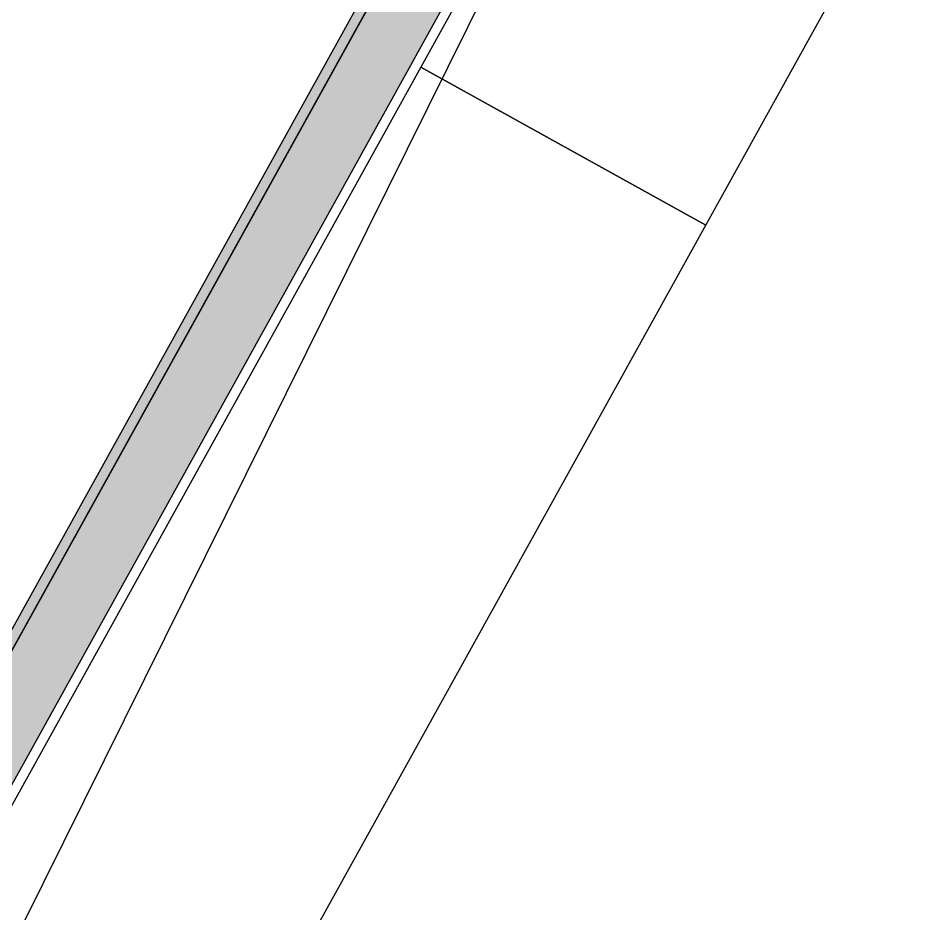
# Model space of a CAD drawing. Header units: metres. Extents: x 2.5 to 42.6, y 0.9 to 31.9.
# Drawn here: x 35.432 to 36.305, y 25.922 to 26.789 of the extents above; entities that cross this region are included whole.
import ezdxf

# ---------------------------------------------------------------- set-up
doc = ezdxf.new("R2010")
doc.units = ezdxf.units.M
for name, color, linetype in [('ARREDI', 9, 'Continuous'), ('PARETI_STRUTTURE', 7, 'Continuous'), ('PILASTRI_SETTI', 8, 'Continuous')]:
    doc.layers.add(name, color=color, linetype=linetype)

msp = doc.modelspace()

# ---------------------------------------------------------------- linework, layer by layer
at = {"layer": 'ARREDI'}
msp.add_lwpolyline([(36.09712, 26.58858), (35.82162, 26.74127), (35.32534, 25.8459), (35.60084, 25.6932), (36.09712, 26.58858), (36.42902, 27.18739), (36.1535, 27.34008), (35.82162, 26.74127)], close=True, dxfattribs=at)
at = {"layer": 'PARETI_STRUTTURE'}
for points in [[(36.10522, 27.40322), (35.05789, 25.51362)], [(36.0823, 27.38217), (35.04927, 25.5184)], [(35.05789, 25.51363), (36.09091, 27.37739)], [(36.16032, 27.37268), (33.61743, 22.24471)], [(35.11299, 25.48309), (36.16032, 27.37268)]]:
    msp.add_lwpolyline(points, dxfattribs=at)
at = {"layer": 'PILASTRI_SETTI'}
for points in [[(35.11299, 25.48309), (36.16032, 27.37268), (35.05789, 25.51363), (36.10522, 27.40322)], [(35.05789, 25.51363), (36.09091, 27.37739), (35.04927, 25.5184), (36.0823, 27.38217)]]:
    msp.add_solid(points, dxfattribs=at)

doc.saveas('drawing.dxf')
